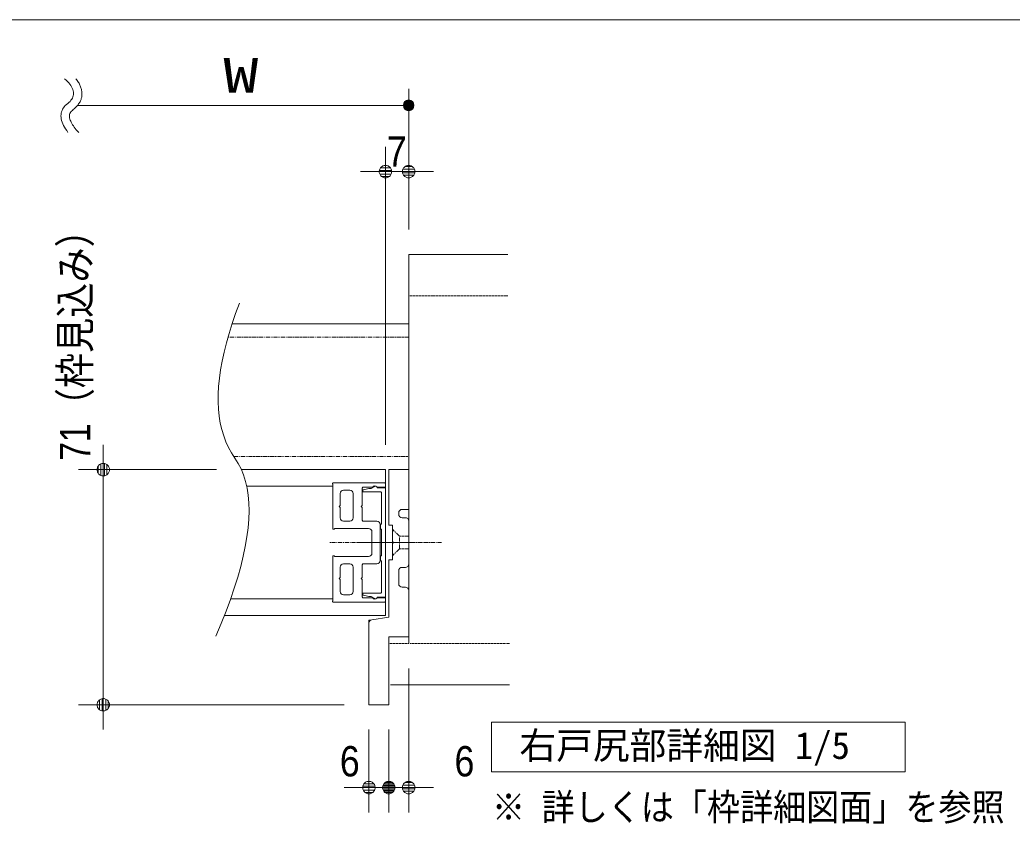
# Model space of a CAD drawing. Units: millimetres, scale not verified. Extents: x -6062 to 6062, y -3045 to 3045.
# Drawn here: x -4388 to -3189, y 1780 to 2770 of the extents above; entities that cross this region are included whole.
import ezdxf
from ezdxf.enums import TextEntityAlignment as Align

# ---------------------------------------------------------------- set-up
doc = ezdxf.new("R2010")
doc.units = ezdxf.units.MM
doc.header["$LTSCALE"] = 20
for name, pattern in [('CHAIN1', [8, 5, -1, 1, -1]), ('DASHED1', [1.8, 1.2, -0.6]), ('DOUBLE_CHAIN1', [8.8, 5, -1, 0.6, -0.6, 0.6, -1])]:
    doc.linetypes.add(name, pattern=pattern)
for name, color, linetype, lineweight in [('0-0_2寸法-1', 7, 'Continuous', 9), ('0-1_0', 7, 'Continuous', 9), ('0-2_2寸法-2', 7, 'Continuous', 9), ('0-3_2寸法-3', 7, 'Continuous', 9), ('0-4_3一般', 7, 'Continuous', 9), ('0-5_1図面枠', 7, 'Continuous', 9)]:
    doc.layers.add(name, color=color, linetype=linetype, lineweight=lineweight)
doc.styles.add('ＭＳ ゴシック', font='')
doc.styles.add('ＭＳ Ｐゴシック', font='')
doc.styles.get('ＭＳ ゴシック').set_extended_font_data('MS Gothic')
doc.styles.get('ＭＳ Ｐゴシック').set_extended_font_data('MS PGothic')

# ---------------------------------------------------------------- blocks, each defined once
blk = doc.blocks.new('_Dot')
at = {"layer": '0-1_0'}
for p, q in [((-10, 0), (-20, 0)), ((9.78, 2), (-9.78, 2)), ((7.99, 6), (-7.99, 6)), ((9.16, -3.98), (-9.16, -3.98)), ((6, -7.98), (-6, -7.98))]:
    blk.add_line(p, q, dxfattribs=at)
for points in [[(10, 0), (9.92, 1.25), (9.69, 2.49), (9.3, 3.68), (8.76, 4.82), (8.09, 5.88), (7.29, 6.85), (6.37, 7.71), (5.36, 8.44), (4.26, 9.05), (3.09, 9.51), (1.87, 9.82), (0.63, 9.98), (-0.63, 9.98), (-1.87, 9.82), (-3.09, 9.51), (-4.26, 9.05), (-5.36, 8.44), (-6.37, 7.71), (-7.29, 6.85), (-8.09, 5.88), (-8.76, 4.82), (-9.3, 3.68), (-9.69, 2.49), (-9.92, 1.25), (-10, 0), (0, 0)], [(-10, 0), (-9.92, -1.25), (-9.69, -2.49), (-9.3, -3.68), (-8.76, -4.82), (-8.09, -5.88), (-7.29, -6.85), (-6.37, -7.71), (-5.36, -8.44), (-4.26, -9.05), (-3.09, -9.51), (-1.87, -9.82), (-0.63, -9.98), (0.63, -9.98), (1.87, -9.82), (3.09, -9.51), (4.26, -9.05), (5.36, -8.44), (6.37, -7.71), (7.29, -6.85), (8.09, -5.88), (8.76, -4.82), (9.3, -3.68), (9.69, -2.49), (9.92, -1.25), (10, 0), (0, 0)]]:
    blk.add_lwpolyline(points, close=True, dxfattribs=at)
blk = doc.blocks.new('グループ-2')
at = {"layer": '0-3_2寸法-3'}
blk.add_line((-50884, 52723.1), (-50852.1, 52678.4), dxfattribs=at)
for points in [[(-50936.6, 53978.4), (-50899.1, 53943.9), (-50865.2, 53910), (-50834.8, 53876.5), (-50807.9, 53843.4), (-50784.6, 53810.9), (-50764.8, 53778.8), (-50748.6, 53747.2), (-50735.9, 53716.1), (-50726.7, 53685.5), (-50721, 53655.3), (-50718.9, 53625.6), (-50720.3, 53596.4), (-50725.3, 53567.7), (-50733.8, 53539.4), (-50745.8, 53511.6), (-50761.3, 53484.3), (-50780.4, 53457.4), (-50803, 53431.1), (-50829.2, 53405.2), (-50858.8, 53379.7), (-50890, 53354.3), (-50917.9, 53327.9), (-50942.5, 53300.5), (-50963.9, 53272.1), (-50981.8, 53242.6), (-50996.5, 53212.2), (-51007.8, 53180.7), (-51015.8, 53148.2), (-51020.4, 53114.6), (-51021.8, 53080.1), (-51019.8, 53044.5), (-51014.5, 53007.9), (-51005.8, 52970.3), (-50993.8, 52931.6), (-50978.5, 52892), (-50959.9, 52851.3), (-50937.9, 52809.6), (-50912.7, 52766.9), (-50884, 52723.1)], [(-50660.3, 53978.4), (-50643, 53956.1), (-50626.8, 53933.9), (-50611.9, 53911.8), (-50598.1, 53889.7), (-50585.5, 53867.7), (-50574.1, 53845.8), (-50563.7, 53824), (-50554.4, 53802.3), (-50546, 53780.9), (-50538.6, 53759.5), (-50532.2, 53738.4), (-50526.7, 53717.4), (-50522.2, 53696.6), (-50518.7, 53675.9), (-50516.2, 53655.4), (-50514.6, 53635.1), (-50514, 53615), (-50514.3, 53595), (-50515.7, 53575.2), (-50518, 53555.5), (-50521.2, 53536), (-50525.5, 53516.7), (-50530.7, 53497.6), (-50536.9, 53478.6), (-50544, 53459.8), (-50552.2, 53441.1), (-50561.3, 53422.6), (-50571.3, 53404.3), (-50582.4, 53386.2), (-50594.4, 53368.2), (-50607.4, 53350.4), (-50621.3, 53332.8), (-50636.2, 53315.3), (-50652.1, 53298), (-50669, 53280.9), (-50686.8, 53263.9), (-50705.6, 53247.1), (-50725.4, 53230.4), (-50746.1, 53214)], [(-50746.1, 53214), (-50765.3, 53197), (-50781.5, 53179.1), (-50794.9, 53160.3), (-50805.4, 53140.7), (-50813, 53120.2), (-50817.7, 53098.8), (-50819.4, 53076.5), (-50818.3, 53053.3), (-50814.2, 53029.3), (-50807.3, 53004.3), (-50798, 52978.6), (-50786.7, 52952), (-50773.3, 52924.7), (-50758, 52896.6), (-50740.6, 52867.8), (-50721.2, 52838.1), (-50699.8, 52807.7), (-50676.4, 52776.5), (-50651, 52744.6), (-50623.6, 52711.9), (-50594.2, 52678.4)]]:
    blk.add_lwpolyline(points, dxfattribs=at)
blk = doc.blocks.new('グループ-3')
at = {"layer": '0-3_2寸法-3'}
for p, q in [((-42620, 52134.4), (-42620, 53734.4)), ((-50620, 53334.4), (-42620, 53334.4)), ((-42493, 53333.2), (-42747, 53333.2)), ((-42493.1, 53337.2), (-42746.9, 53337.2)), ((-42493.3, 53329.2), (-42746.7, 53329.2)), ((-42493.4, 53341.2), (-42746.6, 53341.2)), ((-42493.6, 53325.2), (-42746.4, 53325.2)), ((-42493.7, 53345.2), (-42746.3, 53345.2)), ((-42493.9, 53321.2), (-42746.1, 53321.2)), ((-42494, 53349.2), (-42746, 53349.2)), ((-42494.2, 53317.2), (-42745.8, 53317.2)), ((-42494.4, 53353.2), (-42745.6, 53353.2)), ((-42494.7, 53313.2), (-42745.3, 53313.2)), ((-42495.2, 53357.2), (-42744.8, 53357.2)), ((-42495.7, 53309.2), (-42744.3, 53309.2)), ((-42496.1, 53361.2), (-42743.9, 53361.2)), ((-42496.7, 53305.2), (-42743.3, 53305.2)), ((-42497.1, 53365.2), (-42742.9, 53365.2)), ((-42497.6, 53301.2), (-42742.4, 53301.2)), ((-42498, 53369.2), (-42742, 53369.2)), ((-42498.6, 53297.2), (-42741.4, 53297.2)), ((-42499, 53373.2), (-42741, 53373.2)), ((-42499.9, 53293.2), (-42740.1, 53293.2)), ((-42500.6, 53377.2), (-42739.4, 53377.2)), ((-42501.5, 53289.2), (-42738.5, 53289.2)), ((-42502.2, 53381.2), (-42737.8, 53381.2)), ((-42503.2, 53285.2), (-42736.8, 53285.2)), ((-42503.9, 53385.2), (-42736.1, 53385.2)), ((-42504.8, 53281.2), (-42735.2, 53281.2)), ((-42505.6, 53389.2), (-42734.4, 53389.2)), ((-42506.5, 53277.2), (-42733.5, 53277.2)), ((-42507.4, 53393.2), (-42732.6, 53393.2)), ((-42508.8, 53273.2), (-42731.2, 53273.2)), ((-42509.9, 53397.2), (-42730.1, 53397.2)), ((-42511.3, 53269.2), (-42728.7, 53269.2)), ((-42512.3, 53401.2), (-42727.7, 53401.2)), ((-42513.7, 53265.2), (-42726.3, 53265.2)), ((-42514.8, 53405.2), (-42725.2, 53405.2)), ((-42516.2, 53261.2), (-42723.8, 53261.2)), ((-42517.3, 53409.2), (-42722.7, 53409.2)), ((-42519.2, 53257.2), (-42720.8, 53257.2)), ((-42520.7, 53413.2), (-42719.3, 53413.2)), ((-42522.6, 53253.2), (-42717.4, 53253.2)), ((-42524.1, 53417.2), (-42715.9, 53417.2)), ((-42526, 53249.2), (-42714, 53249.2)), ((-42527.5, 53421.2), (-42712.5, 53421.2)), ((-42529.5, 53245.2), (-42710.5, 53245.2)), ((-42531.3, 53425.2), (-42708.7, 53425.2)), ((-42533.9, 53241.2), (-42706.1, 53241.2)), ((-42535.9, 53429.2), (-42704.1, 53429.2)), ((-42538.6, 53237.2), (-42701.4, 53237.2)), ((-42540.6, 53433.2), (-42699.4, 53433.2)), ((-42543.3, 53233.2), (-42696.7, 53233.2)), ((-42545.3, 53437.2), (-42694.7, 53437.2)), ((-42551.9, 53441.2), (-42688.1, 53441.2)), ((-42558.4, 53445.2), (-42681.6, 53445.2)), ((-42566.2, 53449.2), (-42673.8, 53449.2)), ((-42575.8, 53453.2), (-42664.2, 53453.2)), ((-42588.9, 53457.2), (-42651.1, 53457.2)), ((-42616.8, 53461.2), (-42623.2, 53461.2)), ((-42549, 53229.2), (-42691, 53229.2)), ((-42555.5, 53225.2), (-42684.5, 53225.2)), ((-42562.1, 53221.2), (-42677.9, 53221.2)), ((-42571.6, 53217.2), (-42668.4, 53217.2)), ((-42581.6, 53213.2), (-42658.4, 53213.2)), ((-42598.3, 53209.2), (-42641.7, 53209.2))]:
    blk.add_line(p, q, dxfattribs=at)
blk.add_circle((-42620, 53334.4), 127.1, dxfattribs=at)
blk.add_circle((-42620, 53334.4), 127.1, dxfattribs=at)
blk.add_blockref('グループ-2', (0, 0), dxfattribs=at)
at = {"layer": '0-3_2寸法-3', "style": 'ＭＳ ゴシック', "width": 1.5}
blk.add_text('W', height=836.9, dxfattribs=at).set_placement((-47100.9, 53391.2), align=Align.BOTTOM_LEFT)
blk = doc.blocks.new('グループ-47')
at = {"layer": '0-3_2寸法-3'}
blk.add_lwpolyline([(-40620, 38432.3), (-30620, 38432.3), (-30620, 37232.3), (-40620, 37232.3)], close=True, dxfattribs=at)
at = {"layer": '0-3_2寸法-3', "style": 'ＭＳ ゴシック'}
blk.add_text('右戸尻部詳細図 1/5', height=650.9, dxfattribs=at).set_placement((-39944.7, 37349.9), align=Align.BOTTOM_LEFT)
blk = doc.blocks.new('グループ-49')
at = {"layer": '0-4_3一般'}
for p, q in [((-42620, 48734.4), (-42620, 49734.4)), ((-40220, 49734.4), (-42620, 49734.4)), ((-42620, 40334.4), (-42620, 48734.4)), ((-46887.3, 48054.4), (-42620, 48054.4)), ((-46659.9, 44534.4), (-43180, 44534.4)), ((-43180, 44534.4), (-43180, 41014.4)), ((-43100, 43190.4), (-43100, 44534.4)), ((-43100, 44534.4), (-42620, 44534.4)), ((-42620, 43574.4), (-42620, 44534.4)), ((-44452, 44134.4), (-46532.2, 44134.4)), ((-44460, 44196.2), (-44460, 44198.4)), ((-44452, 44134.4), (-44452, 44182.4)), ((-44452, 43110.4), (-44452, 44134.4)), ((-44452, 44122.4), (-44452, 43242.4)), ((-44444, 44214.4), (-43204, 44214.4)), ((-43180, 44110.4), (-43180, 44190.4)), ((-44276, 43958.4), (-44276, 43666.4)), ((-44044, 44038.4), (-44196, 44038.4)), ((-43964, 43958.4), (-43964, 43370.4)), ((-43740, 44086.4), (-43740, 43666.4)), ((-43732, 44026.7), (-43732, 44022.4)), ((-43716, 44110.4), (-43486.6, 44110.4)), ((-43579.8, 44076.8), (-43712.7, 44050.2)), ((-43708, 43998.4), (-43300, 43998.4)), ((-43376.1, 44110.4), (-43180, 44110.4)), ((-43276, 43974.4), (-43276, 43214.4)), ((-44276, 43666.4), (-44300, 43642.4)), ((-44300, 43642.4), (-44276, 43618.4)), ((-43740, 43666.4), (-43764, 43642.4)), ((-43764, 43642.4), (-43740, 43618.4)), ((-44276, 43618.4), (-44276, 43370.4)), ((-43740, 43618.4), (-43740, 43314.4)), ((-42860, 43454.4), (-42860, 43494.4)), ((-42780, 43574.4), (-42620, 43574.4)), ((-44044, 43290.4), (-44196, 43290.4)), ((-43388, 43290.4), (-43716, 43290.4)), ((-43308, 42338.4), (-43308, 43210.4)), ((-43100, 43190.4), (-43012, 43190.4)), ((-43012, 43190.4), (-43012, 42798.4)), ((-42700, 43374.4), (-42780, 43374.4)), ((-42620, 42254.4), (-42620, 43294.4)), ((-44428, 43094.4), (-44436, 43094.4)), ((-44412, 43114.4), (-44412, 43110.4)), ((-43588, 43114.4), (-44412, 43114.4)), ((-43508, 42514.4), (-43508, 43034.4)), ((-43276, 43094.4), (-43276, 42454.4)), ((-43012, 42798.4), (-42988, 42774.4)), ((-43012, 42750.4), (-42988, 42774.4)), ((-43012, 42750.4), (-43012, 42358.4)), ((-44428, 42454.4), (-44436, 42454.4)), ((-44452, 42438.4), (-44452, 41366.4)), ((-44452, 42306.4), (-44452, 41426.4)), ((-44044, 42258.4), (-44196, 42258.4)), ((-43740, 41930.4), (-43740, 42234.4)), ((-43388, 42258.4), (-43716, 42258.4)), ((-43276, 42334.4), (-43276, 41574.4)), ((-43100, 40974.4), (-43100, 42358.4)), ((-43012, 42358.4), (-43100, 42358.4)), ((-44276, 41930.4), (-44276, 42178.4)), ((-43964, 41590.4), (-43964, 42178.4)), ((-42860, 41774.4), (-42860, 42094.4)), ((-42780, 42174.4), (-42700, 42174.4)), ((-44276, 41930.4), (-44300, 41906.4)), ((-44300, 41906.4), (-44276, 41882.4)), ((-44276, 41590.4), (-44276, 41882.4)), ((-43740, 41930.4), (-43764, 41906.4)), ((-43764, 41906.4), (-43740, 41882.4)), ((-43740, 41462.4), (-43740, 41882.4)), ((-44044, 41510.4), (-44196, 41510.4)), ((-43732, 41526.4), (-43732, 41522)), ((-43712.7, 41498.5), (-43579.8, 41471.9)), ((-43300, 41550.4), (-43708, 41550.4)), ((-42700, 41694.4), (-42780, 41694.4)), ((-42620, 40494.4), (-42620, 41614.4)), ((-44452, 41414.4), (-46922.8, 41414.4)), ((-44460, 41352.5), (-44460, 41350.4)), ((-44444, 41334.4), (-43204, 41334.4)), ((-43716, 41438.4), (-43486.6, 41438.4)), ((-43376.1, 41438.4), (-43180, 41438.4)), ((-43180, 41438.4), (-43180, 41358.4)), ((-47071.8, 41014.4), (-43180, 41014.4)), ((-43580, 38854.4), (-43580, 40826.6)), ((-43100, 40974.4), (-43513.2, 40905.5)), ((-43100, 40494.4), (-42620, 40494.4)), ((-40180, 39334.4), (-43060, 39334.4)), ((-40180, 39334.4), (-42580, 39334.4))]:
    blk.add_line(p, q, dxfattribs=at)
at = {"layer": '0-4_3一般', "linetype": 'DASHED1'}
for p, q in [((-40220, 48734.4), (-42620, 48734.4)), ((-42620, 40334.4), (-43100, 40334.4)), ((-40180, 40334.4), (-42580, 40334.4))]:
    blk.add_line(p, q, dxfattribs=at)
at = {"layer": '0-4_3一般', "linetype": 'DOUBLE_CHAIN1'}
for p, q in [((-42844, 42926.4), (-43012, 43094.4)), ((-42620, 42926.4), (-42844, 42926.4)), ((-42844, 42622.4), (-42844, 42926.4)), ((-42844, 42622.4), (-43012, 42454.4)), ((-42620, 42622.4), (-42844, 42622.4)), ((-43580, 40894.4), (-43513.2, 40905.5)), ((-43580, 40894.4), (-43580, 40826.6))]:
    blk.add_line(p, q, dxfattribs=at)
at = {"layer": '0-4_3一般', "linetype": 'CHAIN1'}
for p, q in [((-41824.2, 42774.4), (-44544.2, 42774.4)), ((-42508.8, 42774.4), (-43868.8, 42774.4)), ((-43764, 42774.4), (-43142.1, 42774.4)), ((-43498.6, 42774.4), (-43018.6, 42774.4)), ((-42557.7, 42774.4), (-43045.7, 42774.4))]:
    blk.add_line(p, q, dxfattribs=at)
at = {"layer": '0-4_3一般', "linetype": 'DOUBLE_CHAIN1'}
blk.add_lwpolyline([(-46845.8, 44854.4), (-42620, 44854.4), (-42620, 47734.4), (-46985.9, 47734.4)], dxfattribs=at)
at = {"layer": '0-4_3一般'}
for points in [[(-43440, 44129), (-43527.7, 44078.4), (-43564.1, 44078.4)], [(-43380, 41454.4), (-43180, 41454.4), (-43180, 44094.4), (-43380, 44094.4)], [(-43276, 43214.4), (-43300, 43214.4), (-43300, 43094.4), (-43276, 43094.4)], [(-43276, 42454.4), (-43300, 42454.4), (-43300, 42334.4), (-43276, 42334.4)], [(-43588, 42434.4), (-44412, 42434.4), (-44412, 42438.4)], [(-43564.1, 41470.4), (-43527.7, 41470.4), (-43440, 41419.7)], [(-43580, 38854.4), (-43100, 38854.4), (-43100, 40494.4)]]:
    blk.add_lwpolyline(points, dxfattribs=at)
for centre, radius, start, end in [((-44444, 44198.4), 16, 135, 180), ((-44444, 44196.2), 16, 180, 210), ((-44444, 44196.2), 16, 210, 240), ((-44444, 44198.4), 16, 90, 135), ((-43436, 44086.4), 56, 94.18603, 154.62307), ((-43436, 44086.4), 56, 33.74899, 94.18603), ((-43420, 44094.4), 40, 60, 120), ((-43420, 44094.4), 40, 0, 60), ((-43204, 44190.4), 24, 45, 90), ((-43204, 44190.4), 24, 0, 45), ((-44196, 43958.4), 80, 135, 180), ((-44196, 43958.4), 80, 90, 135), ((-44044, 43958.4), 80, 45, 90), ((-44044, 43958.4), 80, 0, 45), ((-43716, 44086.4), 24, 135, 180), ((-43716, 44086.4), 24, 90, 135), ((-43708, 44026.7), 24, 140.65497, 180), ((-43708, 44022.4), 24, 180, 225), ((-43708, 44026.7), 24, 101.30993, 140.65497), ((-43708, 44022.4), 24, 225, 270), ((-43564.1, 43998.4), 80, 95.65497, 101.30993), ((-43564.1, 43998.4), 80, 90, 95.65497), ((-43376.1, 44126.4), 16, 213.74899, 241.87449), ((-43376.1, 44126.4), 16, 241.87449, 270), ((-43300, 43974.4), 24, 45, 90), ((-43300, 43974.4), 24, 0, 45), ((-42780, 43494.4), 80, 135, 180), ((-42780, 43454.4), 80, 180, 225), ((-42780, 43494.4), 80, 90, 135), ((-44196, 43370.4), 80, 180, 225), ((-44196, 43370.4), 80, 225, 270), ((-44044, 43370.4), 80, 270, 315), ((-44044, 43370.4), 80, 315, 0), ((-43716, 43314.4), 24, 180, 225), ((-43716, 43314.4), 24, 225, 270), ((-43388, 43210.4), 80, 45, 90), ((-43388, 43210.4), 80, 0, 45), ((-42780, 43454.4), 80, 225, 270), ((-42700, 43294.4), 80, 45, 90), ((-42700, 43294.4), 80, 0, 45), ((-44436, 43110.4), 16, 180, 225), ((-44436, 43110.4), 16, 225, 270), ((-44428, 43110.4), 16, 270, 315), ((-44428, 43110.4), 16, 315, 0), ((-43588, 43034.4), 80, 45, 90), ((-43588, 43034.4), 80, 0, 45), ((-44436, 42438.4), 16, 135, 180), ((-44436, 42438.4), 16, 90, 135), ((-44428, 42438.4), 16, 45, 90), ((-44428, 42438.4), 16, 0, 45), ((-43588, 42514.4), 80, 270, 315), ((-43588, 42514.4), 80, 315, 0), ((-44196, 42178.4), 80, 135, 180), ((-44196, 42178.4), 80, 90, 135), ((-44044, 42178.4), 80, 45, 90), ((-44044, 42178.4), 80, 0, 45), ((-43716, 42234.4), 24, 135, 180), ((-43716, 42234.4), 24, 90, 135), ((-43388, 42338.4), 80, 270, 315), ((-43388, 42338.4), 80, 315, 0), ((-42700, 42254.4), 80, 315, 0), ((-42780, 42094.4), 80, 135, 180), ((-42780, 42094.4), 80, 90, 135), ((-42700, 42254.4), 80, 270, 315), ((-42780, 41774.4), 80, 180, 225), ((-44196, 41590.4), 80, 180, 225), ((-44196, 41590.4), 80, 225, 270), ((-44044, 41590.4), 80, 270, 315), ((-44044, 41590.4), 80, 315, 0), ((-43708, 41526.4), 24, 135, 180), ((-43708, 41522), 24, 180, 219.34503), ((-43708, 41522), 24, 219.34503, 258.69007), ((-43708, 41526.4), 24, 90, 135), ((-43300, 41574.4), 24, 270, 315), ((-43300, 41574.4), 24, 315, 0), ((-42780, 41774.4), 80, 225, 270), ((-42700, 41614.4), 80, 45, 90), ((-42700, 41614.4), 80, 0, 45), ((-44444, 41352.5), 16, 150, 180), ((-44444, 41350.4), 16, 180, 225), ((-44444, 41352.5), 16, 120, 150), ((-44444, 41350.4), 16, 225, 270), ((-43716, 41462.4), 24, 180, 225), ((-43716, 41462.4), 24, 225, 270), ((-43564.1, 41550.4), 80, 258.69007, 264.34503), ((-43564.1, 41550.4), 80, 264.34503, 270), ((-43436, 41462.4), 56, 205.37693, 265.81397), ((-43436, 41462.4), 56, 265.81397, 326.25101), ((-43420, 41454.4), 40, 240, 300), ((-43420, 41454.4), 40, 300, 0), ((-43376.1, 41422.4), 16, 118.12551, 146.25101), ((-43376.1, 41422.4), 16, 90, 118.12551), ((-43204, 41358.4), 24, 270, 315), ((-43204, 41358.4), 24, 315, 0), ((-43500, 40826.6), 80, 139.73116, 180), ((-43500, 40826.6), 80, 99.46232, 139.73116)]:
    blk.add_arc(centre, radius, start, end, dxfattribs=at)
blk = doc.blocks.new('グループ-50')
at = {"layer": '0-4_3一般'}
blk.add_line((-47149.7, 40817.9), (-47276.5, 40514.4), dxfattribs=at)
blk.add_lwpolyline([(-46708.5, 48554.4), (-46801.3, 48305.1), (-46884.9, 48062.4), (-46959.3, 47826.3), (-47024.5, 47596.7), (-47080.5, 47373.6), (-47127.4, 47157.1), (-47165, 46947.2), (-47193.5, 46743.7), (-47212.7, 46546.9), (-47222.8, 46356.5), (-47223.7, 46172.7), (-47215.3, 45995.5), (-47197.8, 45824.8), (-47171.1, 45660.6), (-47135.2, 45503), (-47090.1, 45351.9), (-47035.9, 45207.4), (-46972.4, 45069.4), (-46899.7, 44937.9), (-46817.9, 44813), (-46736.9, 44686.7), (-46666.8, 44551.1), (-46607.7, 44406.1), (-46559.6, 44251.8), (-46522.3, 44088.2), (-46496.1, 43915.3), (-46480.7, 43733), (-46476.3, 43541.4), (-46482.8, 43340.5), (-46500.3, 43130.2), (-46528.7, 42910.6), (-46568, 42681.7), (-46618.3, 42443.4), (-46679.5, 42195.8), (-46751.7, 41938.9), (-46834.8, 41672.6), (-46928.8, 41397.1), (-47033.8, 41112.2), (-47149.7, 40817.9)], dxfattribs=at)
blk.add_blockref('グループ-49', (0, 0), dxfattribs=at)
blk = doc.blocks.new('グループ-62')
at = {"layer": '0-5_1図面枠'}
blk.add_lwpolyline([(-80000, 55400), (80000, 55400), (80000, -55400), (-80000, -55400)], close=True, dxfattribs=at)
blk = doc.blocks.new('図面枠')
at = {"layer": '0-5_1図面枠'}
blk.add_blockref('グループ-62', (0, 0), dxfattribs=at)

msp = doc.modelspace()

# ---------------------------------------------------------------- linework, layer by layer
at = {"layer": '0-0_2寸法-1'}
for p, q in [((-3946.5, 2256.72), (-3946.5, 2616.72)), ((-3918.5, 2516.72), (-3918.5, 2616.72)), ((-3961.51, 2586.72), (-3976.51, 2586.72)), ((-3946.5, 2586.72), (-3918.5, 2586.72)), ((-3903.49, 2586.72), (-3888.49, 2586.72)), ((-4287.52, 2241.72), (-4287.52, 2256.73)), ((-4150.5, 2226.72), (-4317.52, 2226.72)), ((-4287.52, 2226.72), (-4287.52, 1942.72)), ((-3996.5, 1942.72), (-4317.52, 1942.72)), ((-4287.52, 1927.71), (-4287.52, 1912.7))]:
    msp.add_line(p, q, dxfattribs=at)
at = {"layer": '0-2_2寸法-2'}
for p, q in [((-3918.5, 1986.72), (-3918.5, 1812.72)), ((-3966.5, 1912.72), (-3966.5, 1812.72)), ((-3942.5, 1912.72), (-3942.5, 1812.72)), ((-3942.5, 1912.72), (-3942.5, 1812.72)), ((-3981.51, 1842.72), (-3996.51, 1842.72)), ((-3957.51, 1842.72), (-3972.51, 1842.72)), ((-3942.5, 1842.72), (-3966.5, 1842.72)), ((-3942.5, 1842.72), (-3918.5, 1842.72)), ((-3927.49, 1842.72), (-3912.49, 1842.72)), ((-3903.49, 1842.72), (-3888.49, 1842.72))]:
    msp.add_line(p, q, dxfattribs=at)

# ---------------------------------------------------------------- block references
at = {"layer": '0-0_2寸法-1', "xscale": 0.7503418, "yscale": 0.7503418}
msp.add_blockref('_Dot', (-3946.5, 2586.72), dxfattribs=at)
for p, rotation in [((-3918.5, 2586.72), 180), ((-4287.52, 2226.72), 270), ((-4287.52, 1942.72), 90)]:
    msp.add_blockref('_Dot', p, dxfattribs=dict(at, rotation=rotation))
at = {"layer": '0-2_2寸法-2', "xscale": 0.7503418, "yscale": 0.7503418}
for p in [(-3966.5, 1842.72), (-3942.5, 1842.72)]:
    msp.add_blockref('_Dot', p, dxfattribs=at)
at = {"layer": '0-2_2寸法-2', "xscale": 0.7503418, "yscale": 0.7503418, "rotation": 180}
for p in [(-3942.5, 1842.72), (-3918.5, 1842.72)]:
    msp.add_blockref('_Dot', p, dxfattribs=at)
at = {"layer": '0-3_2寸法-3', "xscale": 0.05, "yscale": 0.05}
for name in ['グループ-3', 'グループ-47']:
    msp.add_blockref(name, (-1787.5, 0), dxfattribs=at)
at = {"layer": '0-4_3一般', "xscale": 0.05, "yscale": 0.05}
msp.add_blockref('グループ-50', (-1787.5, 0), dxfattribs=at)
at = {"layer": '0-5_1図面枠', "xscale": 0.05, "yscale": 0.05}
msp.add_blockref('図面枠', (-1787.5, 0), dxfattribs=at)

# ---------------------------------------------------------------- texts
at = {"layer": '0-0_2寸法-1', "style": 'ＭＳ Ｐゴシック', "width": 0.9}
msp.add_text('7', height=36.66, dxfattribs=at).set_placement((-3944.9, 2581.66), align=Align.BOTTOM_LEFT)
at = {"layer": '0-0_2寸法-1', "style": 'ＭＳ Ｐゴシック', "width": 0.85}
msp.add_text('71（枠見込み）', height=36.66, rotation=90, dxfattribs=at).set_placement((-4292.3, 2237.33), align=Align.BOTTOM_LEFT)
at = {"layer": '0-2_2寸法-2', "style": 'ＭＳ Ｐゴシック', "width": 0.9}
for p in [(-4001.65, 1845.2), (-3863.12, 1845.2)]:
    msp.add_text('6', height=36.66, dxfattribs=at).set_placement(p, align=Align.BOTTOM_LEFT)
at = {"layer": '0-3_2寸法-3', "style": 'ＭＳ ゴシック', "width": 0.9}
msp.add_text('※ 詳しくは「枠詳細図面」を参照', height=32.55, dxfattribs=at).set_placement((-3817.78, 1793.13), align=Align.BOTTOM_LEFT)

doc.saveas('drawing.dxf')
